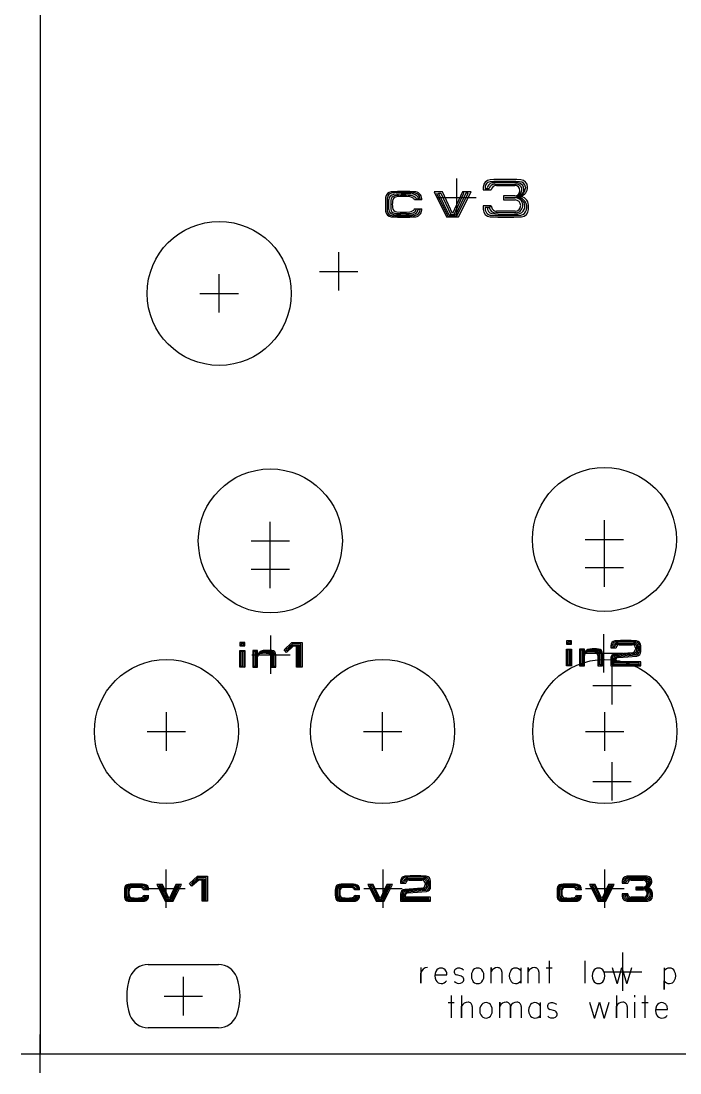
# Model space of a CAD drawing. Header units: millimetres. Extents: x -94 to 94, y -1 to 128.
# Drawn here: x -1 to 33.3, y -1 to 53.8 of the extents above; entities that cross this region are included whole.
import ezdxf

# ---------------------------------------------------------------- set-up
doc = ezdxf.new("R2010")
doc.units = ezdxf.units.MM
for name, color, linetype in [('Contour', 7, 'CONTINUOUS'), ('Engraving', 7, 'CONTINUOUS'), ('Reference_points', 1, 'CONTINUOUS')]:
    doc.layers.add(name, color=color, linetype=linetype)

msp = doc.modelspace()

# ---------------------------------------------------------------- linework, layer by layer
at = {"layer": 'Contour', "color": 7, "linetype": 'CONTINUOUS'}
for p, q in [((0, 128.4), (0, 0)), ((5.612, 4.65), (9.288, 4.65)), ((9.288, 1.35), (5.612, 1.35)), ((0, 0), (0, 0)), ((0, 0), (60.96, 0))]:
    msp.add_line(p, q, dxfattribs=at)
for centre in [(9.316, 39.608), (11.978, 26.714), (29.372, 26.792), (6.566, 16.788), (17.822, 16.788), (29.39, 16.788)]:
    msp.add_circle(centre, 3.75, dxfattribs=at)
for centre, radius, start, end in [((5.612, 3.65), 1, 450, 160.5504), ((9.288, 3.65), 1, 379.4496, 90), ((7.45, 3), 2.95, 160.533, -160.533), ((7.45, 3), 2.95, 340.533, 19.467), ((5.612, 2.35), 1, 199.4496, -90), ((9.288, 2.35), 1, 270, -19.4496)]:
    msp.add_arc(centre, radius, start, end, dxfattribs=at)
at = {"layer": 'Engraving', "color": 254, "linetype": 'CONTINUOUS'}
for p, q in [((23.061, 45.152), (23.061, 45.005)), ((23.061, 45.005), (23.481, 45.005)), ((23.166, 45.068), (23.376, 45.068)), ((23.67, 45.299), (24.783, 45.299)), ((23.754, 45.236), (24.699, 45.236)), ((25.371, 45.068), (25.371, 45.152)), ((18.063, 44.564), (18.063, 43.892)), ((18.147, 43.976), (18.147, 44.501)), ((18.252, 44.459), (18.252, 43.997)), ((19.869, 44.48), (19.491, 44.48)), ((19.701, 44.522), (19.596, 44.522)), ((20.94, 44.9), (20.499, 44.9)), ((20.499, 44.9), (21.15, 43.598)), ((20.625, 44.837), (21.213, 43.64)), ((21.297, 43.682), (20.73, 44.837)), ((20.73, 44.837), (20.856, 44.837)), ((20.856, 44.837), (21.381, 43.724)), ((21.465, 43.766), (20.94, 44.9)), ((21.99, 44.9), (21.465, 43.766)), ((21.549, 43.724), (22.053, 44.837)), ((22.158, 44.837), (21.612, 43.682)), ((21.696, 43.64), (22.284, 44.837)), ((21.78, 43.598), (22.431, 44.9)), ((22.053, 44.837), (21.99, 44.9)), ((22.431, 44.9), (21.99, 44.9)), ((22.284, 44.837), (22.158, 44.837)), ((24.699, 44.69), (24.111, 44.69)), ((24.111, 44.69), (24.111, 44.48)), ((24.111, 44.48), (24.72, 44.48)), ((24.699, 44.585), (24.195, 44.585)), ((24.195, 44.585), (24.699, 44.585)), ((19.575, 43.976), (19.491, 44.018)), ((19.491, 44.018), (19.869, 44.018)), ((19.785, 43.976), (19.68, 43.976)), ((23.481, 44.165), (23.061, 44.165)), ((23.061, 44.165), (23.061, 43.976)), ((23.376, 44.081), (23.166, 44.081)), ((23.271, 44.081), (23.376, 44.081)), ((23.376, 44.081), (23.481, 44.165)), ((24.72, 43.892), (23.754, 43.892)), ((25.413, 43.976), (25.413, 44.207)), ((21.15, 43.598), (21.78, 43.598)), ((21.213, 43.64), (21.696, 43.64)), ((21.612, 43.682), (21.297, 43.682)), ((21.381, 43.724), (21.549, 43.724)), ((24.783, 43.808), (23.712, 43.808)), ((10.646, 21.426), (10.394, 21.426)), ((10.394, 21.426), (10.394, 21.258)), ((10.646, 21.258), (10.646, 21.426)), ((12.69, 21.048), (13.096, 21.426)), ((13.096, 21.426), (13.628, 21.426)), ((13.628, 21.426), (13.628, 20.138)), ((27.654, 21.504), (27.402, 21.504)), ((27.402, 21.504), (27.402, 21.336)), ((27.472, 21.378), (27.402, 21.336)), ((27.598, 21.448), (27.472, 21.448)), ((27.472, 21.448), (27.472, 21.378)), ((27.472, 21.378), (27.598, 21.378)), ((27.598, 21.378), (27.598, 21.448)), ((27.654, 21.336), (27.654, 21.504)), ((30.062, 21.406), (30.93, 21.406)), ((10.464, 21.3), (10.394, 21.258)), ((10.394, 21.258), (10.646, 21.258)), ((10.394, 20.138), (10.394, 21.006)), ((10.394, 21.006), (10.646, 21.006)), ((10.45, 20.166), (10.45, 20.978)), ((10.45, 20.978), (10.59, 20.978)), ((10.59, 21.37), (10.464, 21.37)), ((10.464, 21.37), (10.464, 21.3)), ((10.464, 21.3), (10.59, 21.3)), ((10.52, 20.936), (10.52, 20.166)), ((10.59, 21.3), (10.59, 21.37)), ((10.59, 20.978), (10.59, 20.166)), ((10.646, 21.006), (10.646, 20.138)), ((11.318, 21.006), (11.066, 21.006)), ((11.066, 21.006), (11.066, 20.138)), ((11.122, 20.166), (11.122, 20.964)), ((11.122, 20.964), (11.262, 20.964)), ((11.192, 20.964), (11.192, 20.166)), ((11.262, 20.964), (11.262, 20.166)), ((11.318, 20.698), (11.318, 21.006)), ((12.816, 20.908), (12.69, 21.048)), ((13.124, 21.356), (12.788, 21.048)), ((12.788, 21.048), (12.83, 20.992)), ((13.166, 21.23), (12.816, 20.908)), ((12.83, 20.992), (13.138, 21.286)), ((13.558, 21.356), (13.124, 21.356)), ((13.138, 21.286), (13.46, 21.286)), ((13.348, 21.23), (13.166, 21.23)), ((13.404, 21.23), (13.348, 21.23)), ((13.348, 20.138), (13.348, 21.23)), ((13.404, 20.18), (13.404, 21.23)), ((13.46, 21.286), (13.46, 20.18)), ((13.516, 21.3), (13.516, 20.18)), ((13.558, 20.18), (13.558, 21.356)), ((27.402, 21.336), (27.654, 21.336)), ((27.402, 20.216), (27.402, 21.084)), ((27.402, 21.084), (27.654, 21.084)), ((27.458, 20.244), (27.458, 21.056)), ((27.458, 21.056), (27.598, 21.056)), ((27.528, 21.014), (27.528, 20.244)), ((27.598, 21.056), (27.598, 20.244)), ((27.654, 21.084), (27.654, 20.216)), ((28.326, 21.084), (28.074, 21.084)), ((28.074, 21.084), (28.074, 20.216)), ((28.13, 20.244), (28.13, 21.042)), ((28.13, 21.042), (28.27, 21.042)), ((28.2, 21.042), (28.2, 20.244)), ((28.27, 21.042), (28.27, 20.244)), ((28.326, 20.776), (28.326, 21.084)), ((29.152, 20.258), (29.152, 20.846)), ((29.222, 20.846), (29.222, 20.258)), ((29.278, 20.216), (29.278, 20.86)), ((29.698, 21.252), (29.698, 21.154)), ((29.698, 21.154), (29.978, 21.154)), ((29.768, 21.196), (29.908, 21.196)), ((30.818, 20.888), (29.922, 20.818)), ((30.888, 20.86), (29.922, 20.776)), ((30.132, 21.35), (30.874, 21.35)), ((30.146, 21.308), (30.818, 21.308)), ((30.986, 21.14), (30.986, 21.07)), ((31.056, 21.14), (31.056, 21.07)), ((31.126, 21.168), (31.126, 21)), ((31.196, 20.972), (31.196, 21.238)), ((31.266, 20.958), (31.266, 21.252)), ((11.262, 20.166), (11.262, 20.46)), ((11.318, 20.138), (11.318, 20.67)), ((12.018, 20.67), (12.018, 20.138)), ((12.074, 20.726), (12.074, 20.18)), ((12.144, 20.18), (12.144, 20.768)), ((12.214, 20.768), (12.214, 20.18)), ((12.27, 20.138), (12.27, 20.782)), ((28.27, 20.244), (28.27, 20.538)), ((28.326, 20.216), (28.326, 20.748)), ((29.026, 20.748), (29.026, 20.216)), ((29.082, 20.804), (29.082, 20.258)), ((29.698, 20.566), (29.698, 20.216)), ((29.768, 20.58), (29.768, 20.258)), ((29.838, 20.538), (29.838, 20.3)), ((29.838, 20.3), (31.182, 20.3)), ((29.894, 20.356), (29.894, 20.524)), ((31.182, 20.356), (29.894, 20.356)), ((30.958, 20.818), (29.95, 20.734)), ((31.266, 20.412), (29.95, 20.412)), ((30.034, 20.692), (31.042, 20.776)), ((30.118, 20.65), (31.056, 20.72)), ((31.182, 20.3), (31.182, 20.356)), ((31.266, 20.216), (31.266, 20.412)), ((10.646, 20.138), (10.394, 20.138)), ((10.52, 20.166), (10.45, 20.166)), ((10.59, 20.166), (10.646, 20.138)), ((11.066, 20.138), (11.318, 20.138)), ((11.192, 20.166), (11.122, 20.166)), ((12.074, 20.18), (12.018, 20.138)), ((12.018, 20.138), (12.27, 20.138)), ((12.214, 20.18), (12.144, 20.18)), ((13.628, 20.138), (13.348, 20.138)), ((13.46, 20.18), (13.404, 20.18)), ((13.516, 20.18), (13.558, 20.18)), ((27.654, 20.216), (27.402, 20.216)), ((27.528, 20.244), (27.458, 20.244)), ((27.598, 20.244), (27.654, 20.216)), ((28.074, 20.216), (28.326, 20.216)), ((28.2, 20.244), (28.13, 20.244)), ((29.082, 20.258), (29.026, 20.216)), ((29.026, 20.216), (29.278, 20.216)), ((29.222, 20.258), (29.152, 20.258)), ((29.698, 20.216), (31.266, 20.216)), ((29.768, 20.258), (31.21, 20.258)), ((31.21, 20.258), (31.266, 20.216)), ((6.358, 8.824), (6.064, 8.824)), ((6.064, 8.824), (6.498, 7.956)), ((6.148, 8.782), (6.54, 7.984)), ((6.596, 8.012), (6.218, 8.782)), ((6.218, 8.782), (6.302, 8.782)), ((6.302, 8.782), (6.652, 8.04)), ((6.708, 8.068), (6.358, 8.824)), ((7.058, 8.824), (6.708, 8.068)), ((6.764, 8.04), (7.1, 8.782)), ((7.17, 8.782), (6.806, 8.012)), ((6.862, 7.984), (7.254, 8.782)), ((6.918, 7.956), (7.352, 8.824)), ((7.1, 8.782), (7.058, 8.824)), ((7.352, 8.824), (7.058, 8.824)), ((7.254, 8.782), (7.17, 8.782)), ((7.772, 8.866), (8.178, 9.244)), ((7.898, 8.726), (7.772, 8.866)), ((8.206, 9.174), (7.87, 8.866)), ((7.87, 8.866), (7.912, 8.81)), ((8.248, 9.048), (7.898, 8.726)), ((7.912, 8.81), (8.22, 9.104)), ((8.178, 9.244), (8.71, 9.244)), ((8.64, 9.174), (8.206, 9.174)), ((8.22, 9.104), (8.542, 9.104)), ((8.43, 9.048), (8.248, 9.048)), ((8.486, 9.048), (8.43, 9.048)), ((8.43, 7.956), (8.43, 9.048)), ((8.486, 7.998), (8.486, 9.048)), ((8.542, 9.104), (8.542, 7.998)), ((8.598, 9.118), (8.598, 7.998)), ((8.64, 7.998), (8.64, 9.174)), ((8.71, 9.244), (8.71, 7.956)), ((17.34, 8.824), (17.046, 8.824)), ((17.046, 8.824), (17.48, 7.956)), ((17.13, 8.782), (17.522, 7.984)), ((17.578, 8.012), (17.2, 8.782)), ((17.2, 8.782), (17.284, 8.782)), ((17.284, 8.782), (17.634, 8.04)), ((17.69, 8.068), (17.34, 8.824)), ((18.04, 8.824), (17.69, 8.068)), ((17.746, 8.04), (18.082, 8.782)), ((18.152, 8.782), (17.788, 8.012)), ((17.844, 7.984), (18.236, 8.782)), ((17.9, 7.956), (18.334, 8.824)), ((18.082, 8.782), (18.04, 8.824)), ((18.334, 8.824), (18.04, 8.824)), ((18.236, 8.782), (18.152, 8.782)), ((18.754, 8.992), (18.754, 8.894)), ((18.754, 8.894), (19.034, 8.894)), ((18.824, 8.936), (18.964, 8.936)), ((19.118, 9.146), (19.986, 9.146)), ((19.188, 9.09), (19.93, 9.09)), ((19.202, 9.048), (19.874, 9.048)), ((20.042, 8.88), (20.042, 8.81)), ((20.112, 8.88), (20.112, 8.81)), ((20.182, 8.908), (20.182, 8.74)), ((20.252, 8.712), (20.252, 8.978)), ((20.322, 8.698), (20.322, 8.992)), ((28.888, 8.824), (28.594, 8.824)), ((28.594, 8.824), (29.028, 7.956)), ((28.678, 8.782), (29.07, 7.984)), ((29.126, 8.012), (28.748, 8.782)), ((28.748, 8.782), (28.832, 8.782)), ((28.832, 8.782), (29.182, 8.04)), ((29.238, 8.068), (28.888, 8.824)), ((29.588, 8.824), (29.238, 8.068)), ((29.294, 8.04), (29.63, 8.782)), ((29.7, 8.782), (29.336, 8.012)), ((29.392, 7.984), (29.784, 8.782)), ((29.448, 7.956), (29.882, 8.824)), ((29.63, 8.782), (29.588, 8.824)), ((29.882, 8.824), (29.588, 8.824)), ((29.784, 8.782), (29.7, 8.782)), ((30.302, 8.992), (30.302, 8.894)), ((30.302, 8.894), (30.582, 8.894)), ((30.372, 8.936), (30.512, 8.936)), ((30.708, 9.09), (31.45, 9.09)), ((30.764, 9.048), (31.394, 9.048)), ((31.842, 8.936), (31.842, 8.992)), ((4.44, 8.6), (4.44, 8.152)), ((4.496, 8.208), (4.496, 8.558)), ((4.566, 8.53), (4.566, 8.222)), ((5.644, 8.544), (5.392, 8.544)), ((5.448, 8.208), (5.392, 8.236)), ((5.392, 8.236), (5.644, 8.236)), ((5.532, 8.572), (5.462, 8.572)), ((15.422, 8.6), (15.422, 8.152)), ((15.478, 8.208), (15.478, 8.558)), ((15.548, 8.53), (15.548, 8.222)), ((16.626, 8.544), (16.374, 8.544)), ((16.43, 8.208), (16.374, 8.236)), ((16.374, 8.236), (16.626, 8.236)), ((16.514, 8.572), (16.444, 8.572)), ((18.754, 8.306), (18.754, 7.956)), ((18.824, 8.32), (18.824, 7.998)), ((18.894, 8.278), (18.894, 8.04)), ((18.95, 8.096), (18.95, 8.264)), ((19.874, 8.628), (18.978, 8.558)), ((19.944, 8.6), (18.978, 8.516)), ((20.014, 8.558), (19.006, 8.474)), ((19.09, 8.432), (20.098, 8.516)), ((19.174, 8.39), (20.112, 8.46)), ((26.97, 8.6), (26.97, 8.152)), ((27.026, 8.208), (27.026, 8.558)), ((27.096, 8.53), (27.096, 8.222)), ((28.174, 8.544), (27.922, 8.544)), ((27.978, 8.208), (27.922, 8.236)), ((27.922, 8.236), (28.174, 8.236)), ((28.062, 8.572), (27.992, 8.572)), ((30.582, 8.334), (30.302, 8.334)), ((30.302, 8.334), (30.302, 8.208)), ((30.512, 8.278), (30.372, 8.278)), ((30.442, 8.278), (30.512, 8.278)), ((30.512, 8.278), (30.582, 8.334)), ((31.394, 8.684), (31.002, 8.684)), ((31.002, 8.684), (31.002, 8.544)), ((31.002, 8.544), (31.408, 8.544)), ((31.394, 8.614), (31.058, 8.614)), ((31.058, 8.614), (31.394, 8.614)), ((31.87, 8.208), (31.87, 8.362)), ((5.588, 8.208), (5.518, 8.208)), ((6.498, 7.956), (6.918, 7.956)), ((6.54, 7.984), (6.862, 7.984)), ((6.806, 8.012), (6.596, 8.012)), ((6.652, 8.04), (6.764, 8.04)), ((8.71, 7.956), (8.43, 7.956)), ((8.542, 7.998), (8.486, 7.998)), ((8.598, 7.998), (8.64, 7.998)), ((16.57, 8.208), (16.5, 8.208)), ((17.48, 7.956), (17.9, 7.956)), ((17.522, 7.984), (17.844, 7.984)), ((17.788, 8.012), (17.578, 8.012)), ((17.634, 8.04), (17.746, 8.04)), ((18.754, 7.956), (20.322, 7.956)), ((18.824, 7.998), (20.266, 7.998)), ((18.894, 8.04), (20.238, 8.04)), ((20.238, 8.096), (18.95, 8.096)), ((20.322, 8.152), (19.006, 8.152)), ((20.238, 8.04), (20.238, 8.096)), ((20.266, 7.998), (20.322, 7.956)), ((20.322, 7.956), (20.322, 8.152)), ((28.118, 8.208), (28.048, 8.208)), ((29.028, 7.956), (29.448, 7.956)), ((29.07, 7.984), (29.392, 7.984)), ((29.336, 8.012), (29.126, 8.012)), ((29.182, 8.04), (29.294, 8.04)), ((31.45, 8.096), (30.736, 8.096)), ((31.408, 8.152), (30.764, 8.152)), ((19.82, 4.489), (19.82, 3.67)), ((23.473, 3.67), (23.473, 4.489)), ((23.473, 4.489), (23.473, 4.281)), ((25.02, 4.476), (25.02, 3.67)), ((25.397, 3.67), (25.397, 4.489)), ((25.397, 4.489), (25.397, 4.281)), ((26.333, 4.476), (26.658, 4.476)), ((26.489, 4.84), (26.489, 3.67)), ((28.348, 4.84), (28.348, 3.67)), ((29.778, 4.489), (30.012, 3.67)), ((30.051, 3.67), (30.285, 4.489)), ((30.285, 4.489), (30.519, 3.67)), ((30.558, 3.67), (30.792, 4.489)), ((32.482, 4.476), (32.482, 3.345)), ((19.82, 3.67), (19.82, 4.203)), ((20.548, 4.112), (21.172, 4.112)), ((21.926, 4.034), (21.666, 4.112)), ((24.032, 4.268), (24.032, 3.67)), ((25.956, 4.268), (25.956, 3.67)), ((25.02, 3.67), (25.02, 3.8)), ((30.012, 3.67), (30.051, 3.67)), ((30.519, 3.67), (30.558, 3.67)), ((32.482, 3.345), (32.482, 3.8)), ((21.387, 3.04), (21.387, 1.87)), ((21.933, 3.04), (21.933, 1.87)), ((29.993, 3.04), (29.993, 1.87)), ((30.942, 3.053), (30.942, 2.949)), ((31.475, 3.04), (31.475, 1.87)), ((21.231, 2.676), (21.556, 2.676)), ((21.933, 1.87), (21.933, 2.481)), ((22.492, 2.468), (22.492, 1.87)), ((23.922, 1.87), (23.922, 2.689)), ((23.922, 2.689), (23.922, 2.481)), ((24.481, 1.87), (24.481, 2.481)), ((24.481, 2.468), (24.481, 1.87)), ((25.04, 2.468), (25.04, 1.87)), ((26.028, 2.676), (26.028, 1.87)), ((26.782, 2.234), (26.522, 2.312)), ((28.602, 2.689), (28.836, 1.87)), ((28.875, 1.87), (29.109, 2.689)), ((29.109, 2.689), (29.343, 1.87)), ((29.382, 1.87), (29.616, 2.689)), ((29.993, 1.87), (29.993, 2.481)), ((30.552, 2.468), (30.552, 1.87)), ((30.942, 2.689), (30.942, 1.87)), ((31.319, 2.676), (31.644, 2.676)), ((32.034, 2.312), (32.658, 2.312)), ((26.028, 1.87), (26.028, 2)), ((28.836, 1.87), (28.875, 1.87)), ((29.343, 1.87), (29.382, 1.87))]:
    msp.add_line(p, q, dxfattribs=at)
for centre, radius, start, end in [((23.437, 45.154), 0.376, 92.8928, 180.3048), ((24.216, 28.649), 16.9, 87.2935, 92.7065), ((24.995, 45.154), 0.376, -0.3048, 87.1072), ((23.468, 45.122), 0.307, 99.3703, 190.1378), ((23.561, 45.076), 0.292, 461.6562, 173.3131), ((23.654, 45.016), 0.283, 446.7641, 169.4052), ((24.184, 29.21), 16.233, 87.2918, 92.7047), ((23.748, 44.966), 0.27, 448.727, 171.6897), ((24.195, 34.372), 11.012, 446.3919, 93.6081), ((24.699, 44.963), 0.273, 270, 90), ((24.779, 44.991), 0.308, 374.4877, 89.2559), ((24.704, 45.171), 0.568, -73.3201, -8.3013), ((24.85, 45.034), 0.33, 313.5249, 83.3915), ((24.962, 45.119), 0.306, 6.1954, 92.0588), ((24.841, 45.178), 0.541, -78.2749, -11.7251), ((24.536, 45.05), 0.541, 343.9092, 1.9056), ((25.599, 45.121), 0.335, 174.6815, -174.511), ((25.532, 44.249), 7.561, 177.2939, -177.2939), ((18.289, 44.59), 0.31, 452.9546, 177.0454), ((18.374, 44.535), 0.312, 104.8369, 174.6727), ((18.405, 44.495), 0.258, 451.3322, 178.6678), ((18.485, 44.461), 0.233, 100.8762, 180.4918), ((18.914, 31.35), 13.565, 447.2958, 92.7084), ((18.903, 38.406), 6.46, 84.5904, 95.4096), ((20.11, 44.249), 1.782, 174.5901, 185.4099), ((18.59, 44.394), 0.255, 95.1741, 174.8259), ((18.987, 41.152), 3.649, 443.0581, 99.2739), ((18.913, 41.373), 3.351, 81.8844, 98.0987), ((18.903, 41.1), 3.564, 84.5901, 95.4099), ((19.209, 44.329), 0.32, 28.1673, 84.6275), ((19.302, 44.37), 0.331, 27.3393, 75.2917), ((19.405, 44.475), 0.3, 369.0223, 85.6013), ((19.443, 44.501), 0.343, 3.5137, 78.3952), ((19.48, 44.516), 0.391, 354.7126, 79.0923), ((24.476, 45.198), 0.652, 289.9906, -27.1938), ((24.727, 44.195), 0.391, 278.2337, 94.1065), ((24.72, 44.186), 0.294, 270, 90), ((24.656, 45.149), 0.55, 278.8967, -40.059), ((24.692, 44.019), 0.589, 397.2008, 85.2283), ((24.796, 44.094), 0.538, 7.5876, 82.4124), ((24.97, 44.205), 0.443, 0.2587, 92.4559), ((18.289, 43.908), 0.31, 182.9546, -92.9546), ((18.331, 43.932), 0.271, -171.5111, -93.3788), ((18.412, 43.989), 0.265, 182.8085, -92.8085), ((18.484, 44.016), 0.233, -175.3181, -100.6348), ((18.59, 44.104), 0.255, -174.8259, -95.1741), ((18.903, 47.398), 3.564, -95.4099, -84.5901), ((19.209, 44.169), 0.32, -84.6275, -28.1673), ((19.314, 44.062), 0.275, -88.1255, -18.2371), ((19.363, 44.045), 0.324, 277.805, -12.2798), ((19.426, 44.016), 0.361, -79.6242, -6.3577), ((19.48, 43.982), 0.391, 280.9077, 5.2874), ((23.437, 43.974), 0.376, 179.6952, 267.1072), ((23.496, 44.018), 0.336, 169.1918, 267.4438), ((23.57, 44.058), 0.3, 175.6013, -103.1092), ((23.694, 44.13), 0.323, 188.7597, -86.8005), ((23.753, 44.164), 0.272, 179.7894, -89.7893), ((24.835, 44.144), 0.4, 274.5853, 35.321), ((24.954, 44.042), 0.365, -80.5377, -13.8075), ((25.032, 43.978), 0.381, -86.3861, -0.3008), ((24.768, 44.115), 0.563, -16.5044, 5.0931), ((18.914, 57.148), 13.565, 267.2916, -87.2958), ((18.903, 51.117), 7.479, -94.5092, -85.4908), ((18.903, 47.708), 4.016, 262.79, -82.79), ((18.882, 47.776), 4.013, -96.3087, -83.6913), ((24.237, 60.924), 17.345, -92.7064, -87.2936), ((24.248, 59.897), 16.233, -92.7082, -87.2953), ((24.279, 49.928), 6.211, 262.8132, -84.5675), ((29.949, 21.254), 0.251, 96.1641, 180.4565), ((29.984, 21.232), 0.219, 98.9454, 189.4623), ((30.048, 21.191), 0.215, 446.2744, 167.3846), ((30.482, 14.403), 7.123, 85.4909, 94.5091), ((30.489, 17.187), 4.295, 82.7906, 97.2094), ((30.913, 21.193), 0.214, 353.3058, 85.4368), ((30.97, 21.23), 0.226, 2.0273, 75.1013), ((31.015, 21.254), 0.251, -0.4565, 83.8359), ((12.589, 20.298), 1.337, 516.8296, 173.0398), ((11.626, 20.698), 0.308, 92.6026, 180), ((11.505, 20.666), 0.187, 455.8326, 178.7746), ((11.642, 20.611), 0.353, 448.053, 142.9356), ((11.69, 20.38), 0.546, 96.7344, 120.1355), ((11.645, 20.249), 0.645, 449.2006, 110.7952), ((11.668, 19.206), 1.656, 443.6904, 96.3096), ((11.836, 16.267), 4.744, 87.2938, 92.7062), ((11.808, 19.001), 1.93, 84.5878, 95.4122), ((11.85, 17.855), 3.115, 446.3927, 93.6073), ((11.646, 17.925), 2.969, 444.4334, 89.8456), ((11.831, 20.666), 0.187, 361.2254, 84.1674), ((11.914, 20.721), 0.16, 361.7899, 82.8306), ((11.957, 20.735), 0.19, 10.008, 79.992), ((11.994, 20.749), 0.221, 364.936, 76.4035), ((12.048, 20.784), 0.222, -0.5162, 86.9059), ((29.597, 20.376), 1.337, 516.8296, 173.0398), ((28.634, 20.776), 0.308, 92.6026, 180), ((28.513, 20.744), 0.187, 455.8326, 178.7746), ((28.65, 20.689), 0.353, 448.053, 142.9356), ((28.698, 20.458), 0.546, 96.7344, 120.1355), ((28.653, 20.327), 0.645, 449.2006, 110.7952), ((28.676, 19.284), 1.656, 443.6904, 96.3096), ((28.844, 16.345), 4.744, 87.2938, 92.7062), ((28.816, 19.079), 1.93, 84.5878, 95.4122), ((28.858, 17.933), 3.115, 446.3927, 93.6073), ((28.654, 18.003), 2.969, 444.4334, 89.8456), ((28.839, 20.744), 0.187, 361.2254, 84.1674), ((28.922, 20.799), 0.16, 361.7899, 82.8306), ((28.965, 20.813), 0.19, 10.008, 79.992), ((29.002, 20.827), 0.221, 364.936, 76.4035), ((29.056, 20.862), 0.222, -0.5162, 86.9059), ((30.087, 21.176), 0.18, 435.4998, 173.6247), ((30.138, 21.148), 0.16, 447.1376, 177.8524), ((30.819, 21.141), 0.167, 359.6569, 90.3431), ((30.799, 21.074), 0.187, 275.8326, -1.2254), ((30.876, 21.168), 0.182, 351.1582, 90.6296), ((30.871, 21.046), 0.187, 275.2222, 7.3917), ((30.933, 21.009), 0.193, 277.4571, -2.6699), ((30.987, 20.978), 0.209, -74.7689, -1.6444), ((31.037, 20.948), 0.229, -85.2364, 2.5004), ((29.938, 20.579), 0.24, 93.83, 183.1005), ((29.959, 20.589), 0.191, 101.192, 182.6978), ((30.034, 20.556), 0.197, 115.2631, 185.2471), ((30.092, 20.502), 0.199, 466.9755, 173.6598), ((30.132, 20.462), 0.189, 94.2588, -164.6384), ((4.59, 8.618), 0.206, 452.7792, 177.2208), ((4.647, 8.581), 0.208, 104.7716, 174.7557), ((5.007, -0.209), 9.043, 447.2936, 92.7064), ((5, 4.495), 4.306, 84.5899, 95.4101), ((5.359, 8.558), 0.229, 3.4984, 78.15), ((5.384, 8.568), 0.261, 354.7261, 78.9485), ((15.572, 8.618), 0.206, 452.7792, 177.2208), ((15.629, 8.581), 0.208, 104.7716, 174.7557), ((15.989, -0.209), 9.043, 447.2936, 92.7064), ((15.982, 4.495), 4.306, 84.5899, 95.4101), ((16.341, 8.558), 0.229, 3.4984, 78.15), ((16.366, 8.568), 0.261, 354.7261, 78.9485), ((19.005, 8.994), 0.251, 96.1641, 180.4565), ((19.04, 8.972), 0.219, 98.9454, 189.4623), ((19.104, 8.931), 0.215, 446.2744, 167.3846), ((19.143, 8.916), 0.18, 435.4998, 173.6247), ((19.538, 2.143), 7.123, 85.4909, 94.5091), ((19.545, 4.927), 4.295, 82.7906, 97.2094), ((19.194, 8.888), 0.16, 447.1376, 177.8524), ((19.875, 8.881), 0.167, 359.6569, 90.3431), ((19.855, 8.814), 0.187, 275.8326, -1.2254), ((19.932, 8.908), 0.182, 351.1582, 90.6296), ((19.927, 8.786), 0.187, 275.2222, 7.3917), ((19.969, 8.933), 0.214, 353.3058, 85.4368), ((20.026, 8.97), 0.226, 2.0273, 75.1013), ((20.071, 8.994), 0.251, -0.4565, 83.8359), ((27.12, 8.618), 0.206, 452.7792, 177.2208), ((27.177, 8.581), 0.208, 104.7716, 174.7557), ((27.537, -0.209), 9.043, 447.2936, 92.7064), ((27.53, 4.495), 4.306, 84.5899, 95.4101), ((27.889, 8.558), 0.229, 3.4984, 78.15), ((27.914, 8.568), 0.261, 354.7261, 78.9485), ((30.553, 8.993), 0.251, 92.9649, 180.2283), ((30.574, 8.972), 0.205, 99.5543, 190.105), ((30.636, 8.941), 0.195, 461.8282, 173.2388), ((30.697, 8.902), 0.188, 446.6514, 169.5862), ((31.072, -2.01), 11.267, 87.2935, 92.7065), ((31.051, -1.636), 10.822, 87.2936, 92.7064), ((30.76, 8.868), 0.18, 448.727, 171.6897), ((31.058, 1.805), 7.342, 446.392, 93.608), ((31.394, 8.866), 0.182, 270, 90), ((31.245, 9.023), 0.435, 290.0168, -27.2128), ((31.447, 8.885), 0.205, 374.3745, 89.1616), ((31.397, 9.005), 0.379, -73.2863, -8.3439), ((31.494, 8.913), 0.221, 313.7106, 83.2294), ((31.569, 8.97), 0.204, 6.1852, 91.9653), ((31.489, 9.009), 0.36, -78.316, -11.684), ((31.591, 8.993), 0.251, -0.2283, 87.0351), ((31.285, 8.924), 0.361, 343.9238, 1.9039), ((31.994, 8.971), 0.223, 174.5962, -174.5962), ((9.418, 8.39), 5.04, 177.2932, -177.2932), ((4.668, 8.554), 0.172, 451.3322, 178.6678), ((4.721, 8.532), 0.155, 100.8016, 180.7393), ((4.721, 8.234), 0.155, -175.573, -100.8016), ((5.805, 8.39), 1.188, 174.5917, 185.4083), ((4.791, 8.487), 0.17, 95.0721, 174.9279), ((4.791, 8.293), 0.17, -174.9279, -95.0721), ((5.056, 6.325), 2.433, 443.059, 99.2726), ((5.007, 6.472), 2.234, 81.8953, 98.1047), ((5, 6.291), 2.376, 84.5894, 95.4106), ((5.204, 8.444), 0.213, 28.0092, 84.6107), ((5.204, 8.336), 0.213, -84.6107, -28.0092), ((5.266, 8.471), 0.22, 27.2623, 75.2697), ((5.334, 8.541), 0.2, 368.8983, 85.4032), ((5.384, 8.212), 0.261, 281.0515, 5.2739), ((20.4, 8.39), 5.04, 177.2932, -177.2932), ((15.65, 8.554), 0.172, 451.3322, 178.6678), ((15.703, 8.532), 0.155, 100.8016, 180.7393), ((15.703, 8.234), 0.155, -175.573, -100.8016), ((16.787, 8.39), 1.188, 174.5917, 185.4083), ((15.773, 8.487), 0.17, 95.0721, 174.9279), ((15.773, 8.293), 0.17, -174.9279, -95.0721), ((16.038, 6.325), 2.433, 443.059, 99.2726), ((15.989, 6.472), 2.234, 81.8953, 98.1047), ((15.982, 6.291), 2.376, 84.5894, 95.4106), ((16.186, 8.444), 0.213, 28.0092, 84.6107), ((16.186, 8.336), 0.213, -84.6107, -28.0092), ((16.248, 8.471), 0.22, 27.2623, 75.2697), ((16.316, 8.541), 0.2, 368.8983, 85.4032), ((16.366, 8.212), 0.261, 281.0515, 5.2739), ((18.994, 8.319), 0.24, 93.83, 183.1005), ((19.015, 8.329), 0.191, 101.192, 182.6978), ((19.09, 8.296), 0.197, 115.2631, 185.2471), ((19.148, 8.242), 0.199, 466.9755, 173.6598), ((19.188, 8.202), 0.189, 94.2588, -164.6384), ((19.989, 8.749), 0.193, 277.4571, -2.6699), ((20.043, 8.718), 0.209, -74.7689, -1.6444), ((20.093, 8.688), 0.229, -85.2364, 2.5004), ((31.948, 8.39), 5.04, 177.2932, -177.2932), ((27.198, 8.554), 0.172, 451.3322, 178.6678), ((27.251, 8.532), 0.155, 100.8016, 180.7393), ((27.251, 8.234), 0.155, -175.573, -100.8016), ((28.335, 8.39), 1.188, 174.5917, 185.4083), ((27.321, 8.487), 0.17, 95.0721, 174.9279), ((27.321, 8.293), 0.17, -174.9279, -95.0721), ((27.586, 6.325), 2.433, 443.059, 99.2726), ((27.537, 6.472), 2.234, 81.8953, 98.1047), ((27.53, 6.291), 2.376, 84.5894, 95.4106), ((27.734, 8.444), 0.213, 28.0092, 84.6107), ((27.734, 8.336), 0.213, -84.6107, -28.0092), ((27.796, 8.471), 0.22, 27.2623, 75.2697), ((27.864, 8.541), 0.2, 368.8983, 85.4032), ((27.914, 8.212), 0.261, 281.0515, 5.2739), ((30.592, 8.236), 0.224, 169.1918, 267.4438), ((30.641, 8.263), 0.2, 175.6894, -102.9946), ((30.724, 8.311), 0.215, 188.8477, -86.8054), ((30.763, 8.333), 0.181, 179.6834, -89.6834), ((31.406, 8.353), 0.261, 279.7152, 92.6324), ((31.408, 8.348), 0.196, 270, 90), ((31.366, 8.99), 0.366, 278.7937, -40.1261), ((31.389, 8.236), 0.393, 397.2488, 85.188), ((31.459, 8.287), 0.358, 7.5418, 82.4582), ((31.486, 8.319), 0.266, 274.316, 35.6629), ((31.574, 8.36), 0.296, 0.3871, 92.3215), ((31.439, 8.301), 0.377, -16.5098, 5.0291), ((4.59, 8.162), 0.206, 182.7792, -92.7792), ((4.619, 8.179), 0.181, -171.4223, -93.4778), ((4.673, 8.217), 0.177, 182.9108, -92.9108), ((5.007, 16.989), 9.043, 267.2936, -87.2936), ((5, 12.969), 4.986, -94.5089, -85.4911), ((5, 10.697), 2.678, 262.7927, -82.7927), ((4.986, 10.741), 2.675, -96.3094, -83.6906), ((5, 10.489), 2.376, -95.4106, -84.5894), ((5.274, 8.265), 0.183, -88.1221, -18.1381), ((5.307, 8.254), 0.216, 277.7174, -12.2986), ((5.349, 8.235), 0.241, -79.7164, -6.4454), ((15.572, 8.162), 0.206, 182.7792, -92.7792), ((15.601, 8.179), 0.181, -171.4223, -93.4778), ((15.655, 8.217), 0.177, 182.9108, -92.9108), ((15.989, 16.989), 9.043, 267.2936, -87.2936), ((15.982, 12.969), 4.986, -94.5089, -85.4911), ((15.982, 10.697), 2.678, 262.7927, -82.7927), ((15.968, 10.741), 2.675, -96.3094, -83.6906), ((15.982, 10.489), 2.376, -95.4106, -84.5894), ((16.256, 8.265), 0.183, -88.1221, -18.1381), ((16.289, 8.254), 0.216, 277.7174, -12.2986), ((16.331, 8.235), 0.241, -79.7164, -6.4454), ((27.12, 8.162), 0.206, 182.7792, -92.7792), ((27.149, 8.179), 0.181, -171.4223, -93.4778), ((27.203, 8.217), 0.177, 182.9108, -92.9108), ((27.537, 16.989), 9.043, 267.2936, -87.2936), ((27.53, 12.969), 4.986, -94.5089, -85.4911), ((27.53, 10.697), 2.678, 262.7927, -82.7927), ((27.516, 10.741), 2.675, -96.3094, -83.6906), ((27.53, 10.489), 2.376, -95.4106, -84.5894), ((27.804, 8.265), 0.183, -88.1221, -18.1381), ((27.837, 8.254), 0.216, 277.7174, -12.2986), ((27.879, 8.235), 0.241, -79.7164, -6.4454), ((30.553, 8.207), 0.251, 179.7717, 267.0351), ((31.086, 19.506), 11.563, -92.7065, -87.2935), ((31.093, 18.822), 10.822, -92.7064, -87.2936), ((31.114, 12.176), 4.141, 262.8132, -84.5675), ((31.564, 8.252), 0.243, -80.5377, -13.8075), ((31.616, 8.209), 0.254, -86.3814, -0.2256), ((20.156, 4.149), 0.34, 449.663, 170.8698), ((20.874, 4.157), 0.306, 90.1872, 153.4349), ((20.872, 4.177), 0.286, 29.9683, 89.7997), ((21.715, 4.27), 0.165, 121.9688, -107.2301), ((21.797, 4.144), 0.317, 402.6992, 122.4851), ((22.771, 4.16), 0.304, 26.1438, 153.8562), ((23.811, 4.111), 0.378, 450, 153.2995), ((23.812, 4.269), 0.22, 359.7396, 90.2604), ((24.748, 4.157), 0.306, 450.1872, 153.4349), ((24.746, 4.129), 0.334, 394.8796, 89.8285), ((25.735, 4.111), 0.378, 450, 153.2995), ((25.736, 4.269), 0.22, 359.7396, 90.2604), ((29.063, 4.16), 0.304, 26.1438, 153.8562), ((32.756, 4.129), 0.334, 90.1715, 145.1204), ((32.754, 4.157), 0.306, 26.565, 89.8128), ((21.068, 4.06), 0.523, 153.4349, 206.5651), ((20.786, 4.126), 0.386, -2.0772, 30.1497), ((21.874, 3.863), 0.179, -59.4208, 73.0858), ((22.966, 4.06), 0.523, 153.4349, 206.5651), ((22.576, 4.06), 0.523, -26.565, 26.565), ((24.942, 4.06), 0.523, 153.4349, -153.4349), ((29.258, 4.06), 0.523, 153.4349, 206.5651), ((28.868, 4.06), 0.523, -26.565, 26.565), ((32.56, 4.06), 0.523, -26.565, 26.565), ((20.874, 3.963), 0.306, -153.4349, -90.1872), ((20.872, 3.991), 0.334, -89.8285, -34.8796), ((21.714, 3.861), 0.175, -150.2145, -119.7855), ((21.796, 4.002), 0.338, -119.976, -60.024), ((22.771, 3.96), 0.304, -153.8562, -26.1438), ((24.748, 3.963), 0.306, 206.5651, -90.1872), ((24.746, 3.991), 0.334, 270.1715, -34.8796), ((29.063, 3.96), 0.304, -153.8562, -26.1438), ((32.756, 3.991), 0.334, -145.1204, -90.1715), ((32.754, 3.963), 0.306, -89.8128, -26.565), ((22.271, 2.311), 0.378, 450, 153.2995), ((22.272, 2.469), 0.22, 359.7396, 90.2604), ((23.402, 2.26), 0.523, 153.4349, 206.5651), ((23.207, 2.36), 0.304, 26.1438, 153.8562), ((23.012, 2.26), 0.523, -26.565, 26.565), ((24.26, 2.311), 0.378, 450, 153.2995), ((24.261, 2.469), 0.22, 359.7396, 90.2604), ((24.819, 2.311), 0.378, 450, 153.2995), ((24.82, 2.469), 0.22, 359.7396, 90.2604), ((25.95, 2.26), 0.523, 153.4349, -153.4349), ((25.756, 2.357), 0.306, 450.1872, 153.4349), ((25.754, 2.329), 0.334, 394.8796, 89.8285), ((26.571, 2.47), 0.165, 121.9688, -107.2301), ((26.653, 2.344), 0.317, 402.6992, 122.4851), ((26.73, 2.063), 0.179, -59.4208, 73.0858), ((30.331, 2.311), 0.378, 450, 153.2995), ((30.332, 2.469), 0.22, 359.7396, 90.2604), ((32.554, 2.26), 0.523, 153.4349, 206.5651), ((32.36, 2.357), 0.306, 90.1872, 153.4349), ((32.358, 2.377), 0.286, 29.9683, 89.7997), ((32.272, 2.326), 0.386, -2.0772, 30.1497), ((23.207, 2.16), 0.304, -153.8562, -26.1438), ((25.756, 2.163), 0.306, 206.5651, -90.1872), ((25.754, 2.191), 0.334, 270.1715, -34.8796), ((26.57, 2.061), 0.175, -150.2145, -119.7855), ((26.652, 2.202), 0.338, -119.976, -60.024), ((32.36, 2.163), 0.306, -153.4349, -90.1872), ((32.358, 2.191), 0.334, -89.8285, -34.8796)]:
    msp.add_arc(centre, radius, start, end, dxfattribs=at)
at = {"layer": 'Reference_points', "color": 1, "linetype": 'CONTINUOUS'}
for p, q in [((21.692, 43.598), (21.692, 45.598)), ((20.692, 44.598), (22.692, 44.598)), ((15.539, 39.753), (15.539, 41.753)), ((9.316, 38.608), (9.316, 40.608)), ((14.539, 40.753), (16.539, 40.753)), ((8.316, 39.608), (10.316, 39.608)), ((11.978, 25.714), (11.978, 27.714)), ((29.372, 25.792), (29.372, 27.792)), ((10.978, 26.714), (12.978, 26.714)), ((28.372, 26.792), (30.372, 26.792)), ((29.372, 24.329), (29.372, 26.329)), ((11.978, 24.251), (11.978, 26.251)), ((10.978, 25.251), (12.978, 25.251)), ((28.372, 25.329), (30.372, 25.329)), ((12.011, 19.788), (12.011, 21.788)), ((29.334, 19.866), (29.334, 21.866)), ((28.334, 20.866), (30.334, 20.866)), ((11.011, 20.788), (13.011, 20.788)), ((29.768, 18.192), (29.768, 20.192)), ((28.768, 19.192), (30.768, 19.192)), ((6.566, 15.788), (6.566, 17.788)), ((17.822, 15.788), (17.822, 17.788)), ((29.39, 15.788), (29.39, 17.788)), ((5.566, 16.788), (7.566, 16.788)), ((16.822, 16.788), (18.822, 16.788)), ((28.39, 16.788), (30.39, 16.788)), ((29.768, 13.19), (29.768, 15.19)), ((28.768, 14.19), (30.768, 14.19)), ((6.547, 7.606), (6.547, 9.606)), ((17.844, 7.606), (17.844, 9.606)), ((29.392, 7.606), (29.392, 9.606)), ((5.547, 8.606), (7.547, 8.606)), ((16.844, 8.606), (18.844, 8.606)), ((28.392, 8.606), (30.392, 8.606)), ((30.324, 3.27), (30.324, 5.27)), ((7.45, 2), (7.45, 4)), ((29.324, 4.27), (31.324, 4.27)), ((6.45, 3), (8.45, 3)), ((0, -1), (0, 1)), ((-1, 0), (1, 0))]:
    msp.add_line(p, q, dxfattribs=at)

doc.saveas('drawing.dxf')
